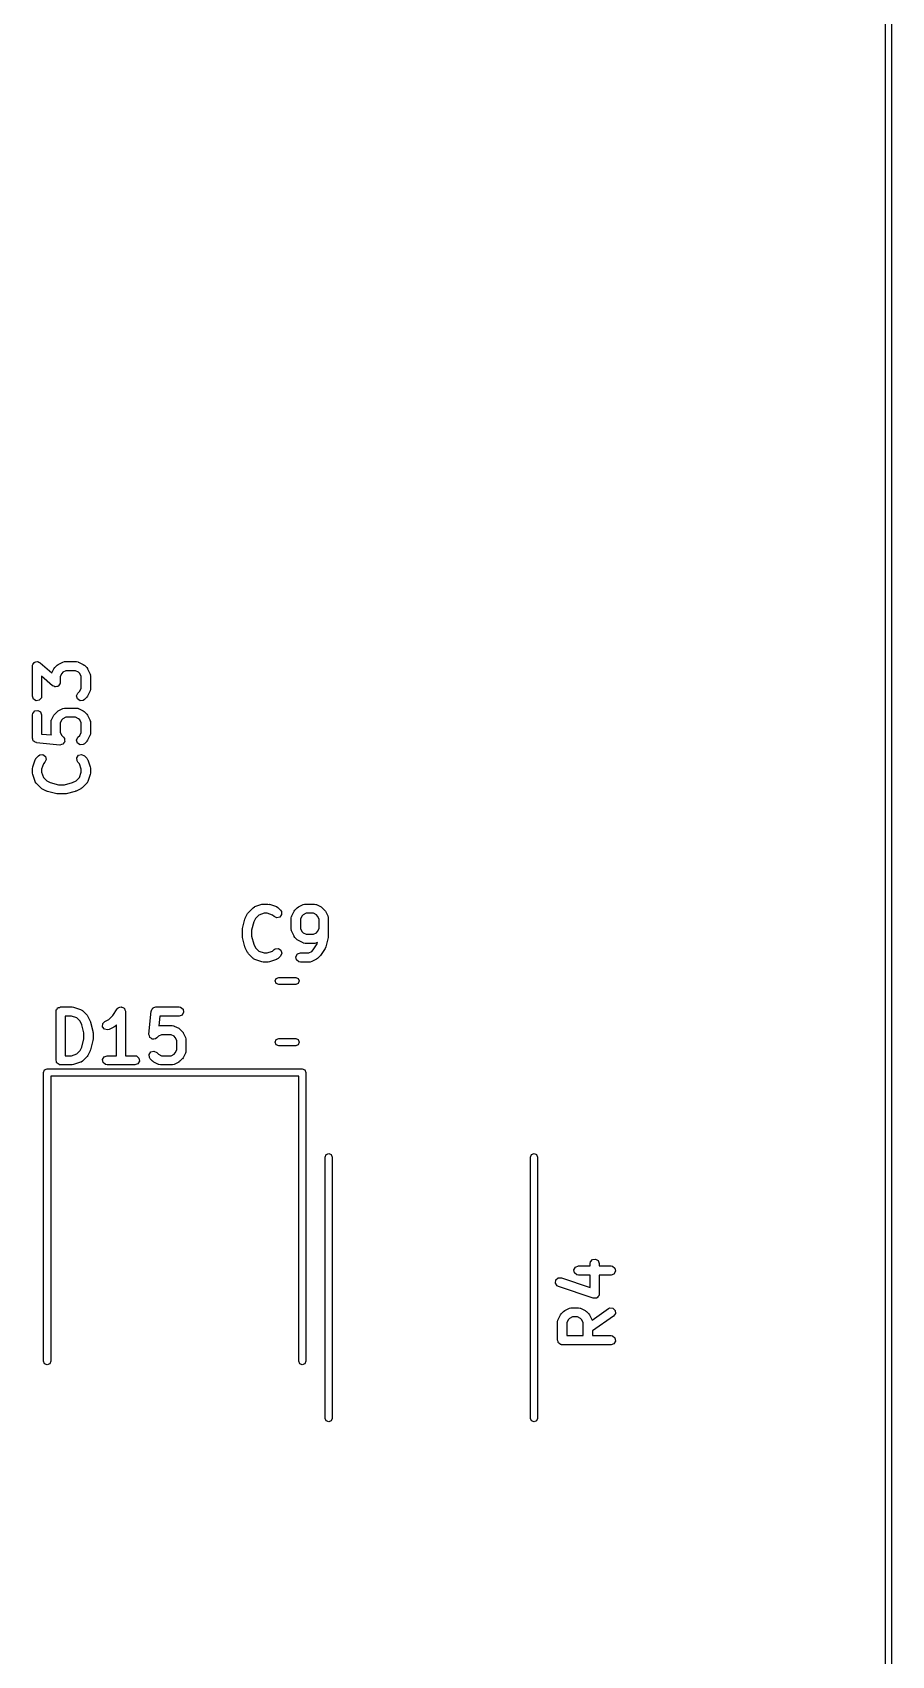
# Model space of a CAD drawing. Extents: x 0 to 4.25, y -4.42 to 0.
# Drawn here: x 3.691 to 4.254, y -2.127 to -1.063 of the extents above; entities that cross this region are included whole.
import ezdxf

# ---------------------------------------------------------------- set-up
doc = ezdxf.new("R2010")
doc.units = 0
doc.header["$MEASUREMENT"] = 0
doc.layers.add('BLACK', color=7, linetype='CONTINUOUS')

msp = doc.modelspace()

# ---------------------------------------------------------------- linework, layer by layer
at = {"layer": 'BLACK', "linetype": 'CONTINUOUS'}
for p, q in [((4.25394, 0), (4.25394, -4.33071)), ((4.25, -4.32874), (4.25, -0.001969)), ((3.6905, -1.47812), (3.69058, -1.47768)), ((3.6905, -1.49793), (3.6905, -1.47812)), ((3.69056, -1.47754), (3.69062, -1.47743)), ((3.69058, -1.47768), (3.69056, -1.47754)), ((3.69062, -1.47743), (3.69068, -1.4771)), ((3.69068, -1.4771), (3.6912, -1.47648)), ((3.6912, -1.47648), (3.69162, -1.47579)), ((3.69162, -1.47579), (3.69185, -1.47571)), ((3.69185, -1.47571), (3.692, -1.47552)), ((3.692, -1.47552), (3.6928, -1.47538)), ((3.6928, -1.47538), (3.69356, -1.47512)), ((3.69356, -1.47512), (3.69379, -1.47521)), ((3.69379, -1.47521), (3.69402, -1.47517)), ((3.69402, -1.47517), (3.69472, -1.47557)), ((3.69472, -1.47557), (3.69548, -1.47587)), ((3.69548, -1.47587), (3.70315, -1.48258)), ((3.70453, -1.47983), (3.70507, -1.47911)), ((3.70507, -1.47911), (3.70509, -1.47905)), ((3.70509, -1.47905), (3.70662, -1.47753)), ((3.70662, -1.47753), (3.70735, -1.47701)), ((3.70735, -1.47701), (3.7074, -1.47696)), ((3.7074, -1.47696), (3.71044, -1.47544)), ((3.71044, -1.47544), (3.71144, -1.47514)), ((3.71144, -1.47514), (3.71162, -1.47518)), ((3.71162, -1.47518), (3.71179, -1.47512)), ((3.71179, -1.47512), (3.7194, -1.47512)), ((3.7194, -1.47512), (3.72043, -1.4753)), ((3.72043, -1.4753), (3.72057, -1.47542)), ((3.72057, -1.47542), (3.72075, -1.47544)), ((3.72075, -1.47544), (3.72379, -1.47696)), ((3.72379, -1.47696), (3.72451, -1.4775)), ((3.72451, -1.4775), (3.72457, -1.47753)), ((3.72457, -1.47753), (3.7261, -1.47905)), ((3.7261, -1.47905), (3.72661, -1.47978)), ((3.70371, -1.49105), (3.6965, -1.48473)), ((3.6965, -1.48473), (3.6965, -1.49793)), ((3.70315, -1.48258), (3.70453, -1.47983)), ((3.70851, -1.48982), (3.70799, -1.49044)), ((3.70857, -1.48948), (3.70851, -1.48982)), ((3.70863, -1.48937), (3.70857, -1.48948)), ((3.70869, -1.48879), (3.70861, -1.48923)), ((3.70861, -1.48923), (3.70863, -1.48937)), ((3.70968, -1.48295), (3.70869, -1.48493)), ((3.70869, -1.48493), (3.70869, -1.48879)), ((3.71051, -1.48211), (3.70968, -1.48295)), ((3.71249, -1.48112), (3.71051, -1.48211)), ((3.7187, -1.48112), (3.71249, -1.48112)), ((3.72067, -1.48211), (3.7187, -1.48112)), ((3.72151, -1.48295), (3.72067, -1.48211)), ((3.7225, -1.48493), (3.72151, -1.48295)), ((3.7225, -1.49265), (3.7225, -1.48493)), ((3.72661, -1.47978), (3.72666, -1.47983)), ((3.72666, -1.47983), (3.72818, -1.48288)), ((3.72818, -1.48288), (3.72848, -1.48388)), ((3.72848, -1.48388), (3.72844, -1.48405)), ((3.72844, -1.48405), (3.7285, -1.48422)), ((3.7285, -1.48422), (3.7285, -1.49336)), ((3.6912, -1.49986), (3.6905, -1.49793)), ((3.69298, -1.50089), (3.6912, -1.49986)), ((3.695, -1.50053), (3.69298, -1.50089)), ((3.69632, -1.49896), (3.695, -1.50053)), ((3.6965, -1.49793), (3.69632, -1.49896)), ((3.70447, -1.49134), (3.70371, -1.49105)), ((3.70517, -1.49174), (3.70447, -1.49134)), ((3.7054, -1.4917), (3.70517, -1.49174)), ((3.70563, -1.49179), (3.7054, -1.4917)), ((3.70639, -1.49153), (3.70563, -1.49179)), ((3.70719, -1.49139), (3.70639, -1.49153)), ((3.70734, -1.4912), (3.70719, -1.49139)), ((3.70757, -1.49113), (3.70734, -1.4912)), ((3.70799, -1.49044), (3.70757, -1.49113)), ((3.71946, -1.49767), (3.72033, -1.49581)), ((3.71999, -1.49965), (3.71946, -1.49767)), ((3.72168, -1.50083), (3.71999, -1.49965)), ((3.72033, -1.49581), (3.72151, -1.49463)), ((3.72151, -1.49463), (3.7225, -1.49265)), ((3.72372, -1.50065), (3.72168, -1.50083)), ((3.72457, -1.50005), (3.72372, -1.50065)), ((3.7261, -1.49853), (3.72457, -1.50005)), ((3.72612, -1.49847), (3.7261, -1.49853)), ((3.72666, -1.49775), (3.72612, -1.49847)), ((3.72818, -1.4947), (3.72666, -1.49775)), ((3.7282, -1.49452), (3.72818, -1.4947)), ((3.72832, -1.49439), (3.7282, -1.49452)), ((3.7285, -1.49336), (3.72832, -1.49439)), ((3.6905, -1.51012), (3.69068, -1.5091)), ((3.6905, -1.52536), (3.6905, -1.51012)), ((3.69068, -1.5091), (3.692, -1.50752)), ((3.692, -1.50752), (3.69402, -1.50717)), ((3.69402, -1.50717), (3.6958, -1.50819)), ((3.6958, -1.50819), (3.6965, -1.51012)), ((3.6965, -1.51012), (3.6965, -1.52265)), ((3.70301, -1.51335), (3.70453, -1.51031)), ((3.70453, -1.51031), (3.70507, -1.50958)), ((3.70507, -1.50958), (3.70509, -1.50953)), ((3.70509, -1.50953), (3.70662, -1.508)), ((3.70662, -1.508), (3.70735, -1.50749)), ((3.70735, -1.50749), (3.7074, -1.50744)), ((3.7074, -1.50744), (3.71044, -1.50592)), ((3.71044, -1.50592), (3.71144, -1.50562)), ((3.71144, -1.50562), (3.71162, -1.50566)), ((3.71162, -1.50566), (3.71179, -1.5056)), ((3.71179, -1.5056), (3.7194, -1.5056)), ((3.7194, -1.5056), (3.72043, -1.50578)), ((3.72043, -1.50578), (3.72057, -1.5059)), ((3.72057, -1.5059), (3.72075, -1.50592)), ((3.72075, -1.50592), (3.72379, -1.50744)), ((3.72379, -1.50744), (3.72451, -1.50797)), ((3.72451, -1.50797), (3.72457, -1.508)), ((3.72457, -1.508), (3.7261, -1.50953)), ((3.7261, -1.50953), (3.72661, -1.51026)), ((3.72661, -1.51026), (3.72666, -1.51031)), ((3.72666, -1.51031), (3.72818, -1.51335)), ((3.70269, -1.51469), (3.70287, -1.51367)), ((3.70269, -1.52231), (3.70269, -1.51469)), ((3.70287, -1.51367), (3.70299, -1.51353)), ((3.70299, -1.51353), (3.70301, -1.51335)), ((3.70968, -1.51342), (3.70869, -1.5154)), ((3.70869, -1.5154), (3.70869, -1.52161)), ((3.70869, -1.52161), (3.70968, -1.52358)), ((3.71051, -1.51259), (3.70968, -1.51342)), ((3.71249, -1.5116), (3.71051, -1.51259)), ((3.7187, -1.5116), (3.71249, -1.5116)), ((3.72068, -1.51259), (3.7187, -1.5116)), ((3.72151, -1.51342), (3.72068, -1.51259)), ((3.7225, -1.5154), (3.72151, -1.51342)), ((3.72151, -1.52358), (3.7225, -1.52161)), ((3.7225, -1.52161), (3.7225, -1.5154)), ((3.72818, -1.51335), (3.72848, -1.51435)), ((3.72848, -1.51435), (3.72844, -1.51453)), ((3.72844, -1.51453), (3.7285, -1.51469)), ((3.7285, -1.51469), (3.7285, -1.52231)), ((3.69072, -1.52596), (3.6905, -1.52536)), ((3.69077, -1.5266), (3.69072, -1.52596)), ((3.69106, -1.5269), (3.69077, -1.5266)), ((3.6912, -1.52729), (3.69106, -1.5269)), ((3.69175, -1.52761), (3.6912, -1.52729)), ((3.6922, -1.52806), (3.69175, -1.52761)), ((3.69287, -1.52825), (3.6922, -1.52806)), ((3.69298, -1.52832), (3.69287, -1.52825)), ((3.69305, -1.5283), (3.69298, -1.52832)), ((3.6932, -1.52835), (3.69305, -1.5283)), ((3.70844, -1.52987), (3.6932, -1.52835)), ((3.6965, -1.52265), (3.7029, -1.52329)), ((3.70275, -1.52248), (3.70269, -1.52231)), ((3.70271, -1.52266), (3.70275, -1.52248)), ((3.7029, -1.52329), (3.70271, -1.52266)), ((3.70846, -1.52987), (3.70844, -1.52987)), ((3.70848, -1.52987), (3.70846, -1.52987)), ((3.70945, -1.52961), (3.70848, -1.52987)), ((3.71043, -1.52936), (3.70945, -1.52961)), ((3.70968, -1.52358), (3.71086, -1.52476)), ((3.71044, -1.52935), (3.71043, -1.52936)), ((3.71046, -1.52934), (3.71044, -1.52935)), ((3.71104, -1.52852), (3.71046, -1.52934)), ((3.71086, -1.52476), (3.71146, -1.52562)), ((3.71163, -1.5277), (3.71104, -1.52852)), ((3.71146, -1.52562), (3.71146, -1.52564)), ((3.71146, -1.52564), (3.71147, -1.52565)), ((3.71147, -1.52565), (3.71155, -1.52665)), ((3.71155, -1.52665), (3.71164, -1.52766)), ((3.71164, -1.52766), (3.71162, -1.52768)), ((3.71162, -1.52768), (3.71163, -1.5277)), ((3.71946, -1.52662), (3.72033, -1.52476)), ((3.71999, -1.52861), (3.71946, -1.52662)), ((3.72168, -1.52978), (3.71999, -1.52861)), ((3.72033, -1.52476), (3.72151, -1.52358)), ((3.72372, -1.5296), (3.72168, -1.52978)), ((3.72457, -1.52901), (3.72372, -1.5296)), ((3.7261, -1.52748), (3.72457, -1.52901)), ((3.72612, -1.52742), (3.7261, -1.52748)), ((3.72666, -1.5267), (3.72612, -1.52742)), ((3.72818, -1.52366), (3.72666, -1.5267)), ((3.7282, -1.52348), (3.72818, -1.52366)), ((3.72832, -1.52334), (3.7282, -1.52348)), ((3.7285, -1.52231), (3.72832, -1.52334)), ((3.69065, -1.54422), (3.69218, -1.53965)), ((3.69218, -1.53965), (3.69267, -1.53873)), ((3.69267, -1.53873), (3.69283, -1.53864)), ((3.69283, -1.53864), (3.6929, -1.53848)), ((3.6929, -1.53848), (3.69443, -1.53695)), ((3.69443, -1.53695), (3.69528, -1.53636)), ((3.69528, -1.53636), (3.69732, -1.53618)), ((3.69765, -1.54222), (3.6965, -1.54566)), ((3.69732, -1.53618), (3.699, -1.53735)), ((3.69867, -1.5412), (3.69765, -1.54222)), ((3.69954, -1.53934), (3.69867, -1.5412)), ((3.699, -1.53735), (3.69954, -1.53934)), ((3.71955, -1.5383), (3.72073, -1.53662)), ((3.71973, -1.54034), (3.71955, -1.5383)), ((3.72033, -1.5412), (3.71973, -1.54034)), ((3.72135, -1.54222), (3.72033, -1.5412)), ((3.72073, -1.53662), (3.72271, -1.53609)), ((3.7225, -1.54566), (3.72135, -1.54222)), ((3.72271, -1.53609), (3.72457, -1.53695)), ((3.72457, -1.53695), (3.7261, -1.53848)), ((3.7261, -1.53848), (3.72669, -1.53933)), ((3.72669, -1.53933), (3.72671, -1.53951)), ((3.72671, -1.53951), (3.72682, -1.53965)), ((3.72682, -1.53965), (3.72835, -1.54422)), ((3.6905, -1.54517), (3.69066, -1.54429)), ((3.6905, -1.54822), (3.6905, -1.54517)), ((3.69052, -1.54828), (3.6905, -1.54822)), ((3.69065, -1.54917), (3.69052, -1.54828)), ((3.69066, -1.54429), (3.69065, -1.54422)), ((3.69218, -1.55374), (3.69065, -1.54917)), ((3.69229, -1.55388), (3.69218, -1.55374)), ((3.6923, -1.55406), (3.69229, -1.55388)), ((3.6929, -1.55491), (3.6923, -1.55406)), ((3.6965, -1.54566), (3.6965, -1.54773)), ((3.6965, -1.54773), (3.69765, -1.55117)), ((3.69765, -1.55117), (3.69985, -1.55337)), ((3.69985, -1.55337), (3.70217, -1.55453)), ((3.71683, -1.55453), (3.71915, -1.55337)), ((3.71915, -1.55337), (3.72135, -1.55117)), ((3.72135, -1.55117), (3.7225, -1.54773)), ((3.7225, -1.54773), (3.7225, -1.54566)), ((3.72682, -1.55374), (3.72633, -1.55465)), ((3.72835, -1.54917), (3.72682, -1.55374)), ((3.7285, -1.54822), (3.72834, -1.5491)), ((3.72834, -1.5491), (3.72835, -1.54917)), ((3.72835, -1.54422), (3.72848, -1.54511)), ((3.72848, -1.54511), (3.7285, -1.54517)), ((3.7285, -1.54517), (3.7285, -1.54822)), ((3.69595, -1.55796), (3.6929, -1.55491)), ((3.69601, -1.55799), (3.69595, -1.55796)), ((3.69673, -1.55852), (3.69601, -1.55799)), ((3.69978, -1.56004), (3.69673, -1.55852)), ((3.69992, -1.56006), (3.69978, -1.56004)), ((3.70039, -1.56027), (3.69992, -1.56006)), ((3.70649, -1.5618), (3.70039, -1.56027)), ((3.70217, -1.55453), (3.70758, -1.55588)), ((3.70662, -1.56178), (3.70649, -1.5618)), ((3.70721, -1.56188), (3.70662, -1.56178)), ((3.71179, -1.56188), (3.70721, -1.56188)), ((3.70758, -1.55588), (3.71142, -1.55588)), ((3.71142, -1.55588), (3.71683, -1.55453)), ((3.71192, -1.56184), (3.71179, -1.56188)), ((3.71251, -1.5618), (3.71192, -1.56184)), ((3.71861, -1.56027), (3.71251, -1.5618)), ((3.71873, -1.56019), (3.71861, -1.56027)), ((3.71922, -1.56004), (3.71873, -1.56019)), ((3.72227, -1.55852), (3.71922, -1.56004)), ((3.72232, -1.55847), (3.72227, -1.55852)), ((3.72305, -1.55796), (3.72232, -1.55847)), ((3.7261, -1.55491), (3.72305, -1.55796)), ((3.72617, -1.55475), (3.7261, -1.55491)), ((3.72633, -1.55465), (3.72617, -1.55475)), ((3.83216, -1.63965), (3.83521, -1.6366)), ((3.83521, -1.6366), (3.83606, -1.63601)), ((3.83606, -1.63601), (3.83624, -1.63599)), ((3.83624, -1.63599), (3.83638, -1.63588)), ((3.83638, -1.63588), (3.84095, -1.63435)), ((3.84095, -1.63435), (3.84184, -1.63422)), ((3.84184, -1.63422), (3.8419, -1.6342)), ((3.8419, -1.6342), (3.84495, -1.6342)), ((3.84495, -1.6342), (3.84583, -1.63436)), ((3.84583, -1.63436), (3.8459, -1.63435)), ((3.8459, -1.63435), (3.85047, -1.63588)), ((3.85047, -1.63588), (3.85139, -1.63637)), ((3.85139, -1.63637), (3.85148, -1.63653)), ((3.85148, -1.63653), (3.85164, -1.6366)), ((3.85164, -1.6366), (3.85317, -1.63813)), ((3.85317, -1.63813), (3.85376, -1.63898)), ((3.85376, -1.63898), (3.85394, -1.64102)), ((3.86055, -1.64195), (3.86208, -1.63891)), ((3.86208, -1.63891), (3.86261, -1.63819)), ((3.86261, -1.63819), (3.86264, -1.63813)), ((3.86264, -1.63813), (3.86416, -1.6366)), ((3.86416, -1.6366), (3.8649, -1.63609)), ((3.8649, -1.63609), (3.86494, -1.63604)), ((3.86494, -1.63604), (3.86799, -1.63452)), ((3.86799, -1.63452), (3.86899, -1.63422)), ((3.86899, -1.63422), (3.86916, -1.63426)), ((3.86916, -1.63426), (3.86933, -1.6342)), ((3.86933, -1.6342), (3.87543, -1.6342)), ((3.87543, -1.6342), (3.87645, -1.63438)), ((3.87645, -1.63438), (3.87659, -1.6345)), ((3.87659, -1.6345), (3.87677, -1.63452)), ((3.87677, -1.63452), (3.87981, -1.63604)), ((3.87981, -1.63604), (3.88054, -1.63658)), ((3.88054, -1.63658), (3.88059, -1.6366)), ((3.88059, -1.6366), (3.88212, -1.63813)), ((3.88212, -1.63813), (3.88263, -1.63886)), ((3.88263, -1.63886), (3.88268, -1.63891)), ((3.88268, -1.63891), (3.8842, -1.64195)), ((3.82832, -1.65019), (3.82985, -1.64409)), ((3.82985, -1.64409), (3.83006, -1.64362)), ((3.83006, -1.64362), (3.83008, -1.64348)), ((3.83008, -1.64348), (3.8316, -1.64043)), ((3.8316, -1.64043), (3.83213, -1.63971)), ((3.83213, -1.63971), (3.83216, -1.63965)), ((3.83559, -1.64587), (3.83424, -1.65128)), ((3.83675, -1.64355), (3.83559, -1.64587)), ((3.83895, -1.64135), (3.83675, -1.64355)), ((3.84239, -1.6402), (3.83895, -1.64135)), ((3.84446, -1.6402), (3.84239, -1.6402)), ((3.8479, -1.64135), (3.84446, -1.6402)), ((3.84892, -1.64237), (3.8479, -1.64135)), ((3.85078, -1.64324), (3.84892, -1.64237)), ((3.85277, -1.64271), (3.85078, -1.64324)), ((3.85394, -1.64102), (3.85277, -1.64271)), ((3.86024, -1.6433), (3.86042, -1.64227)), ((3.86024, -1.65091), (3.86024, -1.6433)), ((3.86042, -1.64227), (3.86053, -1.64213)), ((3.86053, -1.64213), (3.86055, -1.64195)), ((3.86722, -1.64203), (3.86624, -1.644)), ((3.86624, -1.644), (3.86624, -1.65021)), ((3.86806, -1.64119), (3.86722, -1.64203)), ((3.87004, -1.6402), (3.86806, -1.64119)), ((3.87472, -1.6402), (3.87004, -1.6402)), ((3.8767, -1.64119), (3.87472, -1.6402)), ((3.87753, -1.64203), (3.8767, -1.64119)), ((3.87852, -1.644), (3.87753, -1.64203)), ((3.87852, -1.65021), (3.87852, -1.644)), ((3.8842, -1.64195), (3.8845, -1.64295)), ((3.8845, -1.64295), (3.88446, -1.64313)), ((3.88446, -1.64313), (3.88452, -1.6433)), ((3.88452, -1.6433), (3.88452, -1.65549)), ((3.82824, -1.65091), (3.82834, -1.65033)), ((3.82824, -1.65549), (3.82824, -1.65091)), ((3.82828, -1.65562), (3.82824, -1.65549)), ((3.82832, -1.65621), (3.82828, -1.65562)), ((3.82834, -1.65033), (3.82832, -1.65019)), ((3.82985, -1.66231), (3.82832, -1.65621)), ((3.83424, -1.65128), (3.83424, -1.65512)), ((3.83424, -1.65512), (3.83559, -1.66053)), ((3.83559, -1.66053), (3.83675, -1.66285)), ((3.8603, -1.65108), (3.86024, -1.65091)), ((3.86025, -1.65126), (3.8603, -1.65108)), ((3.86055, -1.65226), (3.86025, -1.65126)), ((3.86208, -1.6553), (3.86055, -1.65226)), ((3.86212, -1.65535), (3.86208, -1.6553)), ((3.86264, -1.65608), (3.86212, -1.65535)), ((3.86416, -1.65761), (3.86264, -1.65608)), ((3.86422, -1.65764), (3.86416, -1.65761)), ((3.86494, -1.65817), (3.86422, -1.65764)), ((3.86799, -1.65969), (3.86494, -1.65817)), ((3.86624, -1.65021), (3.86722, -1.65219)), ((3.86722, -1.65219), (3.86806, -1.65302)), ((3.86817, -1.65971), (3.86799, -1.65969)), ((3.86806, -1.65302), (3.87004, -1.65401)), ((3.8683, -1.65983), (3.86817, -1.65971)), ((3.86933, -1.66001), (3.8683, -1.65983)), ((3.87543, -1.66001), (3.86933, -1.66001)), ((3.87004, -1.65401), (3.87472, -1.65401)), ((3.87462, -1.66424), (3.87721, -1.66035)), ((3.87472, -1.65401), (3.8767, -1.65302)), ((3.87559, -1.65995), (3.87543, -1.66001)), ((3.87577, -1.65999), (3.87559, -1.65995)), ((3.87677, -1.65969), (3.87577, -1.65999)), ((3.8767, -1.65302), (3.87753, -1.65219)), ((3.87746, -1.65935), (3.87677, -1.65969)), ((3.87721, -1.66035), (3.87746, -1.65935)), ((3.87753, -1.65219), (3.87852, -1.65021)), ((3.88443, -1.65621), (3.88291, -1.66231)), ((3.88452, -1.65549), (3.88442, -1.65608)), ((3.88442, -1.65608), (3.88443, -1.65621)), ((3.82993, -1.66243), (3.82985, -1.66231)), ((3.83008, -1.66292), (3.82993, -1.66243)), ((3.8316, -1.66597), (3.83008, -1.66292)), ((3.83165, -1.66602), (3.8316, -1.66597)), ((3.83216, -1.66675), (3.83165, -1.66602)), ((3.83521, -1.6698), (3.83216, -1.66675)), ((3.83537, -1.66987), (3.83521, -1.6698)), ((3.83547, -1.67003), (3.83537, -1.66987)), ((3.83638, -1.67052), (3.83547, -1.67003)), ((3.84095, -1.67205), (3.83638, -1.67052)), ((3.83675, -1.66285), (3.83895, -1.66505)), ((3.83895, -1.66505), (3.84239, -1.6662)), ((3.84239, -1.6662), (3.84446, -1.6662)), ((3.84446, -1.6662), (3.8479, -1.66505)), ((3.85047, -1.67052), (3.8459, -1.67205)), ((3.8479, -1.66505), (3.84892, -1.66403)), ((3.84892, -1.66403), (3.84978, -1.66343)), ((3.84978, -1.66343), (3.85182, -1.66326)), ((3.85061, -1.67041), (3.85047, -1.67052)), ((3.85079, -1.6704), (3.85061, -1.67041)), ((3.85164, -1.6698), (3.85079, -1.6704)), ((3.85317, -1.66827), (3.85164, -1.6698)), ((3.85182, -1.66326), (3.8535, -1.66443)), ((3.85403, -1.66641), (3.85317, -1.66827)), ((3.8535, -1.66443), (3.85403, -1.66641)), ((3.86333, -1.66868), (3.86435, -1.6669)), ((3.86368, -1.6707), (3.86333, -1.66868)), ((3.86526, -1.67202), (3.86368, -1.6707)), ((3.86435, -1.6669), (3.86628, -1.6662)), ((3.86628, -1.6662), (3.87167, -1.6662)), ((3.87167, -1.6662), (3.87365, -1.66521)), ((3.87365, -1.66521), (3.87462, -1.66424)), ((3.87677, -1.67036), (3.87372, -1.67188)), ((3.87681, -1.67031), (3.87677, -1.67036)), ((3.87755, -1.6698), (3.87681, -1.67031)), ((3.87907, -1.66827), (3.87755, -1.6698)), ((3.87913, -1.66815), (3.87907, -1.66827)), ((3.87945, -1.66782), (3.87913, -1.66815)), ((3.88249, -1.66325), (3.87945, -1.66782)), ((3.8825, -1.66323), (3.88249, -1.66325)), ((3.88291, -1.66231), (3.8825, -1.66323)), ((3.84102, -1.67204), (3.84095, -1.67205)), ((3.8419, -1.6722), (3.84102, -1.67204)), ((3.84495, -1.6722), (3.8419, -1.6722)), ((3.84501, -1.67218), (3.84495, -1.6722)), ((3.8459, -1.67205), (3.84501, -1.67218)), ((3.86628, -1.6722), (3.86526, -1.67202)), ((3.87238, -1.6722), (3.86628, -1.6722)), ((3.87255, -1.67214), (3.87238, -1.6722)), ((3.87272, -1.67218), (3.87255, -1.67214)), ((3.87372, -1.67188), (3.87272, -1.67218)), ((3.84974, -1.68461), (3.85043, -1.68294)), ((3.85043, -1.68628), (3.84974, -1.68461)), ((3.85043, -1.68294), (3.8521, -1.68224)), ((3.8521, -1.68697), (3.85043, -1.68628)), ((3.8521, -1.68224), (3.86317, -1.68224)), ((3.86317, -1.68697), (3.8521, -1.68697)), ((3.86317, -1.68224), (3.86484, -1.68294)), ((3.86484, -1.68628), (3.86317, -1.68697)), ((3.86484, -1.68294), (3.86553, -1.68461)), ((3.86553, -1.68461), (3.86484, -1.68628)), ((3.70612, -1.70362), (3.70662, -1.70302)), ((3.70662, -1.70302), (3.70701, -1.70234)), ((3.70701, -1.70234), (3.70726, -1.70225)), ((3.70726, -1.70225), (3.70744, -1.70204)), ((3.70744, -1.70204), (3.70821, -1.70191)), ((3.70821, -1.70191), (3.70894, -1.70164)), ((3.70894, -1.70164), (3.71656, -1.70164)), ((3.71656, -1.70164), (3.71744, -1.7018)), ((3.71744, -1.7018), (3.71751, -1.7018)), ((3.71751, -1.7018), (3.72208, -1.70332)), ((3.74318, -1.7073), (3.74606, -1.70298)), ((3.74606, -1.70298), (3.74678, -1.70222)), ((3.74678, -1.70222), (3.74695, -1.70218)), ((3.74695, -1.70218), (3.74706, -1.70204)), ((3.74706, -1.70204), (3.74791, -1.70189)), ((3.74791, -1.70189), (3.74875, -1.70165)), ((3.74875, -1.70165), (3.74891, -1.70172)), ((3.74891, -1.70172), (3.74908, -1.70169)), ((3.74908, -1.70169), (3.74983, -1.70212)), ((3.74983, -1.70212), (3.75063, -1.70247)), ((3.75063, -1.70247), (3.75071, -1.70263)), ((3.75071, -1.70263), (3.75086, -1.70271)), ((3.75086, -1.70271), (3.75115, -1.70353)), ((3.76871, -1.70334), (3.76917, -1.7029)), ((3.76917, -1.7029), (3.76949, -1.70234)), ((3.76949, -1.70234), (3.76988, -1.7022)), ((3.76988, -1.7022), (3.77018, -1.70191)), ((3.77018, -1.70191), (3.77082, -1.70186)), ((3.77082, -1.70186), (3.77141, -1.70164)), ((3.77141, -1.70164), (3.78665, -1.70164)), ((3.78665, -1.70164), (3.78768, -1.70182)), ((3.78768, -1.70182), (3.78925, -1.70314)), ((3.78925, -1.70314), (3.78961, -1.70516)), ((3.70594, -1.70464), (3.70601, -1.70425)), ((3.70594, -1.73664), (3.70594, -1.70464)), ((3.70598, -1.70412), (3.70605, -1.70401)), ((3.70601, -1.70425), (3.70598, -1.70412)), ((3.70605, -1.70401), (3.70612, -1.70362)), ((3.71194, -1.70764), (3.71194, -1.73364)), ((3.71607, -1.70764), (3.71194, -1.70764)), ((3.71951, -1.70879), (3.71607, -1.70764)), ((3.72171, -1.71099), (3.71951, -1.70879)), ((3.72287, -1.71331), (3.72171, -1.71099)), ((3.72208, -1.70332), (3.72299, -1.70382)), ((3.72422, -1.71873), (3.72287, -1.71331)), ((3.72299, -1.70382), (3.72309, -1.70397)), ((3.72309, -1.70397), (3.72325, -1.70404)), ((3.72325, -1.70404), (3.7263, -1.70709)), ((3.7263, -1.70709), (3.72681, -1.70783)), ((3.72681, -1.70783), (3.72686, -1.70787)), ((3.72686, -1.70787), (3.72838, -1.71092)), ((3.72838, -1.71092), (3.72853, -1.71142)), ((3.72853, -1.71142), (3.72861, -1.71153)), ((3.72861, -1.71153), (3.73013, -1.71763)), ((3.73654, -1.71464), (3.73666, -1.71259)), ((3.73666, -1.71259), (3.73807, -1.7111)), ((3.73807, -1.7111), (3.74068, -1.70979)), ((3.74068, -1.70979), (3.74318, -1.7073)), ((3.74556, -1.71341), (3.74458, -1.71438)), ((3.74556, -1.73364), (3.74556, -1.71341)), ((3.75115, -1.70353), (3.75154, -1.70431)), ((3.75154, -1.70431), (3.7515, -1.70448)), ((3.7515, -1.70448), (3.75156, -1.70464)), ((3.75156, -1.70464), (3.75156, -1.73364)), ((3.76691, -1.71958), (3.76843, -1.70434)), ((3.76843, -1.70434), (3.76847, -1.70419)), ((3.76846, -1.70412), (3.76852, -1.70401)), ((3.76847, -1.70419), (3.76846, -1.70412)), ((3.76852, -1.70401), (3.76871, -1.70334)), ((3.77413, -1.70764), (3.77349, -1.71404)), ((3.78665, -1.70764), (3.77413, -1.70764)), ((3.77429, -1.71389), (3.77446, -1.71383)), ((3.77446, -1.71383), (3.78208, -1.71383)), ((3.78208, -1.71383), (3.78311, -1.71401)), ((3.78858, -1.70694), (3.78665, -1.70764)), ((3.78961, -1.70516), (3.78858, -1.70694)), ((3.72287, -1.72798), (3.72422, -1.72256)), ((3.72422, -1.72256), (3.72422, -1.71873)), ((3.73013, -1.72365), (3.72861, -1.72975)), ((3.73022, -1.72293), (3.73012, -1.72352)), ((3.73012, -1.72352), (3.73013, -1.72365)), ((3.73013, -1.71763), (3.73018, -1.71823)), ((3.73018, -1.71823), (3.73022, -1.71836)), ((3.73022, -1.71836), (3.73022, -1.72293)), ((3.73776, -1.71629), (3.73654, -1.71464)), ((3.73976, -1.71676), (3.73776, -1.71629)), ((3.74076, -1.71647), (3.73976, -1.71676)), ((3.7438, -1.71494), (3.74076, -1.71647)), ((3.74385, -1.7149), (3.7438, -1.71494)), ((3.74458, -1.71438), (3.74385, -1.7149)), ((3.7669, -1.71962), (3.76691, -1.7196)), ((3.76716, -1.72059), (3.7669, -1.71962)), ((3.76691, -1.7196), (3.76691, -1.71958)), ((3.76741, -1.72157), (3.76716, -1.72059)), ((3.76743, -1.72158), (3.76741, -1.72157)), ((3.76743, -1.7216), (3.76743, -1.72158)), ((3.76826, -1.72218), (3.76743, -1.7216)), ((3.76908, -1.72277), (3.76826, -1.72218)), ((3.7691, -1.72277), (3.76908, -1.72277)), ((3.76911, -1.72278), (3.7691, -1.72277)), ((3.77012, -1.72269), (3.76911, -1.72278)), ((3.77112, -1.72261), (3.77012, -1.72269)), ((3.77114, -1.7226), (3.77112, -1.72261)), ((3.77116, -1.7226), (3.77114, -1.7226)), ((3.77201, -1.722), (3.77116, -1.7226)), ((3.77319, -1.72082), (3.77201, -1.722)), ((3.77517, -1.71983), (3.77319, -1.72082)), ((3.77349, -1.71404), (3.77412, -1.71385)), ((3.77412, -1.71385), (3.77429, -1.71389)), ((3.78137, -1.71983), (3.77517, -1.71983)), ((3.78335, -1.72082), (3.78137, -1.71983)), ((3.78311, -1.71401), (3.78324, -1.71413)), ((3.78324, -1.71413), (3.78342, -1.71415)), ((3.78419, -1.72166), (3.78335, -1.72082)), ((3.78342, -1.71415), (3.78647, -1.71567)), ((3.78518, -1.72364), (3.78419, -1.72166)), ((3.78518, -1.72984), (3.78518, -1.72364)), ((3.78647, -1.71567), (3.78719, -1.71621)), ((3.78719, -1.71621), (3.78725, -1.71623)), ((3.78725, -1.71623), (3.78877, -1.71776)), ((3.78877, -1.71776), (3.78929, -1.71849)), ((3.78929, -1.71849), (3.78934, -1.71854)), ((3.78934, -1.71854), (3.79086, -1.72159)), ((3.79086, -1.72159), (3.79116, -1.72258)), ((3.79116, -1.72258), (3.79111, -1.72276)), ((3.79111, -1.72276), (3.79118, -1.72293)), ((3.79118, -1.72293), (3.79118, -1.73055)), ((3.84974, -1.72476), (3.85043, -1.72309)), ((3.85043, -1.72309), (3.8521, -1.7224)), ((3.8521, -1.7224), (3.86317, -1.7224)), ((3.86317, -1.7224), (3.86484, -1.72309)), ((3.86484, -1.72309), (3.86553, -1.72476)), ((3.71194, -1.73364), (3.71607, -1.73364)), ((3.71607, -1.73364), (3.71951, -1.7325)), ((3.71951, -1.7325), (3.72171, -1.73029)), ((3.72171, -1.73029), (3.72287, -1.72798)), ((3.7263, -1.73419), (3.72325, -1.73724)), ((3.72633, -1.73413), (3.7263, -1.73419)), ((3.72686, -1.73341), (3.72633, -1.73413)), ((3.72838, -1.73036), (3.72686, -1.73341)), ((3.7284, -1.73022), (3.72838, -1.73036)), ((3.72861, -1.72975), (3.7284, -1.73022)), ((3.73646, -1.73612), (3.73749, -1.73434)), ((3.73749, -1.73434), (3.73941, -1.73364)), ((3.73941, -1.73364), (3.74556, -1.73364)), ((3.75156, -1.73364), (3.7577, -1.73364)), ((3.7577, -1.73364), (3.75873, -1.73382)), ((3.75873, -1.73382), (3.7603, -1.73514)), ((3.76699, -1.73282), (3.76817, -1.73114)), ((3.76717, -1.73486), (3.76699, -1.73282)), ((3.76777, -1.73572), (3.76717, -1.73486)), ((3.76817, -1.73114), (3.77015, -1.73061)), ((3.77015, -1.73061), (3.77201, -1.73147)), ((3.77201, -1.73147), (3.77319, -1.73265)), ((3.77319, -1.73265), (3.77517, -1.73364)), ((3.77517, -1.73364), (3.78137, -1.73364)), ((3.78137, -1.73364), (3.78335, -1.73265)), ((3.78335, -1.73265), (3.78419, -1.73182)), ((3.78419, -1.73182), (3.78518, -1.72984)), ((3.78934, -1.73494), (3.7888, -1.73566)), ((3.79086, -1.73189), (3.78934, -1.73494)), ((3.79088, -1.73171), (3.79086, -1.73189)), ((3.791, -1.73157), (3.79088, -1.73171)), ((3.79118, -1.73055), (3.791, -1.73157)), ((3.85043, -1.72643), (3.84974, -1.72476)), ((3.8521, -1.72713), (3.85043, -1.72643)), ((3.86317, -1.72713), (3.8521, -1.72713)), ((3.86484, -1.72643), (3.86317, -1.72713)), ((3.86553, -1.72476), (3.86484, -1.72643)), ((3.6978, -1.74465), (3.69849, -1.74297)), ((3.6978, -1.93402), (3.6978, -1.74465)), ((3.69849, -1.74297), (3.70016, -1.74228)), ((3.70016, -1.74228), (3.86748, -1.74228)), ((3.7062, -1.73737), (3.70594, -1.73664)), ((3.70634, -1.73814), (3.7062, -1.73737)), ((3.70655, -1.73832), (3.70634, -1.73814)), ((3.70664, -1.73857), (3.70655, -1.73832)), ((3.70731, -1.73896), (3.70664, -1.73857)), ((3.70791, -1.73946), (3.70731, -1.73896)), ((3.7083, -1.73953), (3.70791, -1.73946)), ((3.70842, -1.7396), (3.7083, -1.73953)), ((3.70855, -1.73957), (3.70842, -1.7396)), ((3.70894, -1.73964), (3.70855, -1.73957)), ((3.71656, -1.73964), (3.70894, -1.73964)), ((3.71662, -1.73962), (3.71656, -1.73964)), ((3.71751, -1.73949), (3.71662, -1.73962)), ((3.72208, -1.73796), (3.71751, -1.73949)), ((3.72222, -1.73785), (3.72208, -1.73796)), ((3.7224, -1.73784), (3.72222, -1.73785)), ((3.72325, -1.73724), (3.7224, -1.73784)), ((3.73682, -1.73814), (3.73646, -1.73612)), ((3.73839, -1.73946), (3.73682, -1.73814)), ((3.73941, -1.73964), (3.73839, -1.73946)), ((3.7577, -1.73964), (3.73941, -1.73964)), ((3.75963, -1.73894), (3.7577, -1.73964)), ((3.76065, -1.73716), (3.75963, -1.73894)), ((3.7603, -1.73514), (3.76065, -1.73716)), ((3.76929, -1.73724), (3.76777, -1.73572)), ((3.76935, -1.73727), (3.76929, -1.73724)), ((3.77007, -1.7378), (3.76935, -1.73727)), ((3.77312, -1.73932), (3.77007, -1.7378)), ((3.7733, -1.73935), (3.77312, -1.73932)), ((3.77344, -1.73946), (3.7733, -1.73935)), ((3.77446, -1.73964), (3.77344, -1.73946)), ((3.78208, -1.73964), (3.77446, -1.73964)), ((3.78225, -1.73958), (3.78208, -1.73964)), ((3.78242, -1.73962), (3.78225, -1.73958)), ((3.78342, -1.73932), (3.78242, -1.73962)), ((3.78647, -1.7378), (3.78342, -1.73932)), ((3.78652, -1.73775), (3.78647, -1.7378)), ((3.78725, -1.73724), (3.78652, -1.73775)), ((3.78877, -1.73572), (3.78725, -1.73724)), ((3.7888, -1.73566), (3.78877, -1.73572)), ((3.86748, -1.74228), (3.86915, -1.74297)), ((3.86915, -1.74297), (3.86984, -1.74465)), ((3.86984, -1.74465), (3.86984, -1.93402)), ((3.86512, -1.74701), (3.70252, -1.74701)), ((3.70252, -1.74701), (3.70252, -1.93402)), ((3.86512, -1.93402), (3.86512, -1.74701)), ((3.88244, -1.80008), (3.88313, -1.79841)), ((3.88313, -1.79841), (3.8848, -1.79771)), ((3.8848, -1.79771), (3.88647, -1.79841)), ((3.88647, -1.79841), (3.88717, -1.80008)), ((4.01709, -1.80008), (4.01778, -1.79841)), ((4.01778, -1.79841), (4.01945, -1.79771)), ((4.01945, -1.79771), (4.02112, -1.79841)), ((4.02112, -1.79841), (4.02181, -1.80008)), ((3.88244, -1.9715), (3.88244, -1.80008)), ((3.88717, -1.80008), (3.88717, -1.9715)), ((4.01709, -1.9715), (4.01709, -1.80008)), ((4.02181, -1.80008), (4.02181, -1.9715)), ((4.04566, -1.874), (4.04669, -1.87222)), ((4.04669, -1.87222), (4.04862, -1.87152)), ((4.04862, -1.87152), (4.05628, -1.87152)), ((4.05628, -1.86995), (4.05646, -1.86892)), ((4.05628, -1.87152), (4.05628, -1.86995)), ((4.05646, -1.86892), (4.05778, -1.86735)), ((4.05778, -1.86735), (4.0598, -1.86699)), ((4.0598, -1.86699), (4.06158, -1.86802)), ((4.06158, -1.86802), (4.06228, -1.86995)), ((4.06228, -1.86995), (4.06228, -1.87152)), ((4.06228, -1.87152), (4.06995, -1.87152)), ((4.06995, -1.87152), (4.07097, -1.8717)), ((4.07097, -1.8717), (4.07255, -1.87302)), ((4.07255, -1.87302), (4.0729, -1.87504)), ((4.03349, -1.88274), (4.03379, -1.88071)), ((4.03456, -1.88449), (4.03349, -1.88274)), ((4.03379, -1.88071), (4.03532, -1.87935)), ((4.03532, -1.87935), (4.03737, -1.87929)), ((4.03737, -1.87929), (4.05628, -1.88559)), ((4.04602, -1.87602), (4.04566, -1.874)), ((4.04759, -1.87734), (4.04602, -1.87602)), ((4.04862, -1.87752), (4.04759, -1.87734)), ((4.05628, -1.87752), (4.04862, -1.87752)), ((4.05628, -1.88559), (4.05628, -1.87752)), ((4.06995, -1.87752), (4.06228, -1.87752)), ((4.06228, -1.87752), (4.06228, -1.88976)), ((4.07188, -1.87682), (4.06995, -1.87752)), ((4.0729, -1.87504), (4.07188, -1.87682)), ((4.03548, -1.88498), (4.03456, -1.88449)), ((4.05833, -1.8926), (4.03548, -1.88498)), ((4.05856, -1.8926), (4.05833, -1.8926)), ((4.05876, -1.89271), (4.05856, -1.8926)), ((4.05957, -1.89257), (4.05876, -1.89271)), ((4.06038, -1.89255), (4.05957, -1.89257)), ((4.06056, -1.89239), (4.06038, -1.89255)), ((4.06078, -1.89235), (4.06056, -1.89239)), ((4.06131, -1.89173), (4.06078, -1.89235)), ((4.06192, -1.89118), (4.06131, -1.89173)), ((4.06195, -1.89096), (4.06192, -1.89118)), ((4.0621, -1.89078), (4.06195, -1.89096)), ((4.06228, -1.88976), (4.0621, -1.89078)), ((4.03527, -1.9067), (4.03679, -1.90365)), ((4.03679, -1.90365), (4.03732, -1.90293)), ((4.03732, -1.90293), (4.03735, -1.90287)), ((4.03735, -1.90287), (4.03888, -1.90135)), ((4.03888, -1.90135), (4.03961, -1.90084)), ((4.03961, -1.90084), (4.03965, -1.90079)), ((4.03965, -1.90079), (4.0427, -1.89926)), ((4.0427, -1.89926), (4.0437, -1.89897)), ((4.04475, -1.90495), (4.04277, -1.90594)), ((4.0437, -1.89897), (4.04388, -1.89901)), ((4.04388, -1.89901), (4.04404, -1.89895)), ((4.04404, -1.89895), (4.04862, -1.89895)), ((4.04791, -1.90495), (4.04475, -1.90495)), ((4.04989, -1.90594), (4.04791, -1.90495)), ((4.04862, -1.89895), (4.04964, -1.89913)), ((4.04964, -1.89913), (4.04978, -1.89924)), ((4.04978, -1.89924), (4.04996, -1.89926)), ((4.04996, -1.89926), (4.053, -1.90079)), ((4.053, -1.90079), (4.05373, -1.90132)), ((4.05373, -1.90132), (4.05378, -1.90135)), ((4.05378, -1.90135), (4.05531, -1.90287)), ((4.05531, -1.90287), (4.05582, -1.90361)), ((4.05582, -1.90361), (4.05587, -1.90365)), ((4.05587, -1.90365), (4.05739, -1.9067)), ((4.05749, -1.90701), (4.06823, -1.89949)), ((4.07167, -1.9044), (4.05771, -1.91418)), ((4.06823, -1.89949), (4.06917, -1.89905)), ((4.06917, -1.89905), (4.07122, -1.89923)), ((4.07122, -1.89923), (4.07267, -1.90068)), ((4.07285, -1.90272), (4.07167, -1.9044)), ((4.07267, -1.90068), (4.07285, -1.90272)), ((4.03495, -1.90804), (4.03513, -1.90702)), ((4.03495, -1.92023), (4.03495, -1.90804)), ((4.03513, -1.90702), (4.03525, -1.90688)), ((4.03525, -1.90688), (4.03527, -1.9067)), ((4.04194, -1.90677), (4.04095, -1.90875)), ((4.04095, -1.90875), (4.04095, -1.91723)), ((4.04277, -1.90594), (4.04194, -1.90677)), ((4.05072, -1.90677), (4.04989, -1.90594)), ((4.05171, -1.90875), (4.05072, -1.90677)), ((4.05171, -1.91723), (4.05171, -1.90875)), ((4.05739, -1.9067), (4.05749, -1.90701)), ((4.05771, -1.91418), (4.05771, -1.91723)), ((4.03522, -1.92097), (4.03495, -1.92023)), ((4.03535, -1.92173), (4.03522, -1.92097)), ((4.03556, -1.92191), (4.03535, -1.92173)), ((4.03565, -1.92216), (4.03556, -1.92191)), ((4.03633, -1.92255), (4.03565, -1.92216)), ((4.03692, -1.92305), (4.03633, -1.92255)), ((4.03731, -1.92312), (4.03692, -1.92305)), ((4.03743, -1.92319), (4.03731, -1.92312)), ((4.03756, -1.92316), (4.03743, -1.92319)), ((4.03795, -1.92323), (4.03756, -1.92316)), ((4.06995, -1.92323), (4.03795, -1.92323)), ((4.04095, -1.91723), (4.05171, -1.91723)), ((4.05771, -1.91723), (4.06995, -1.91723)), ((4.06995, -1.91723), (4.07097, -1.91741)), ((4.07188, -1.92253), (4.06995, -1.92323)), ((4.07097, -1.91741), (4.07255, -1.91873)), ((4.0729, -1.92075), (4.07188, -1.92253)), ((4.07255, -1.91873), (4.0729, -1.92075)), ((3.69849, -1.93569), (3.6978, -1.93402)), ((3.70016, -1.93638), (3.69849, -1.93569)), ((3.70183, -1.93569), (3.70016, -1.93638)), ((3.70252, -1.93402), (3.70183, -1.93569)), ((3.86581, -1.93569), (3.86512, -1.93402)), ((3.86748, -1.93638), (3.86581, -1.93569)), ((3.86915, -1.93569), (3.86748, -1.93638)), ((3.86984, -1.93402), (3.86915, -1.93569)), ((3.88313, -1.97317), (3.88244, -1.9715)), ((3.8848, -1.97386), (3.88313, -1.97317)), ((3.88647, -1.97317), (3.8848, -1.97386)), ((3.88717, -1.9715), (3.88647, -1.97317)), ((4.01778, -1.97317), (4.01709, -1.9715)), ((4.01945, -1.97386), (4.01778, -1.97317)), ((4.02112, -1.97317), (4.01945, -1.97386)), ((4.02181, -1.9715), (4.02112, -1.97317))]:
    msp.add_line(p, q, dxfattribs=at)

doc.saveas('drawing.dxf')
